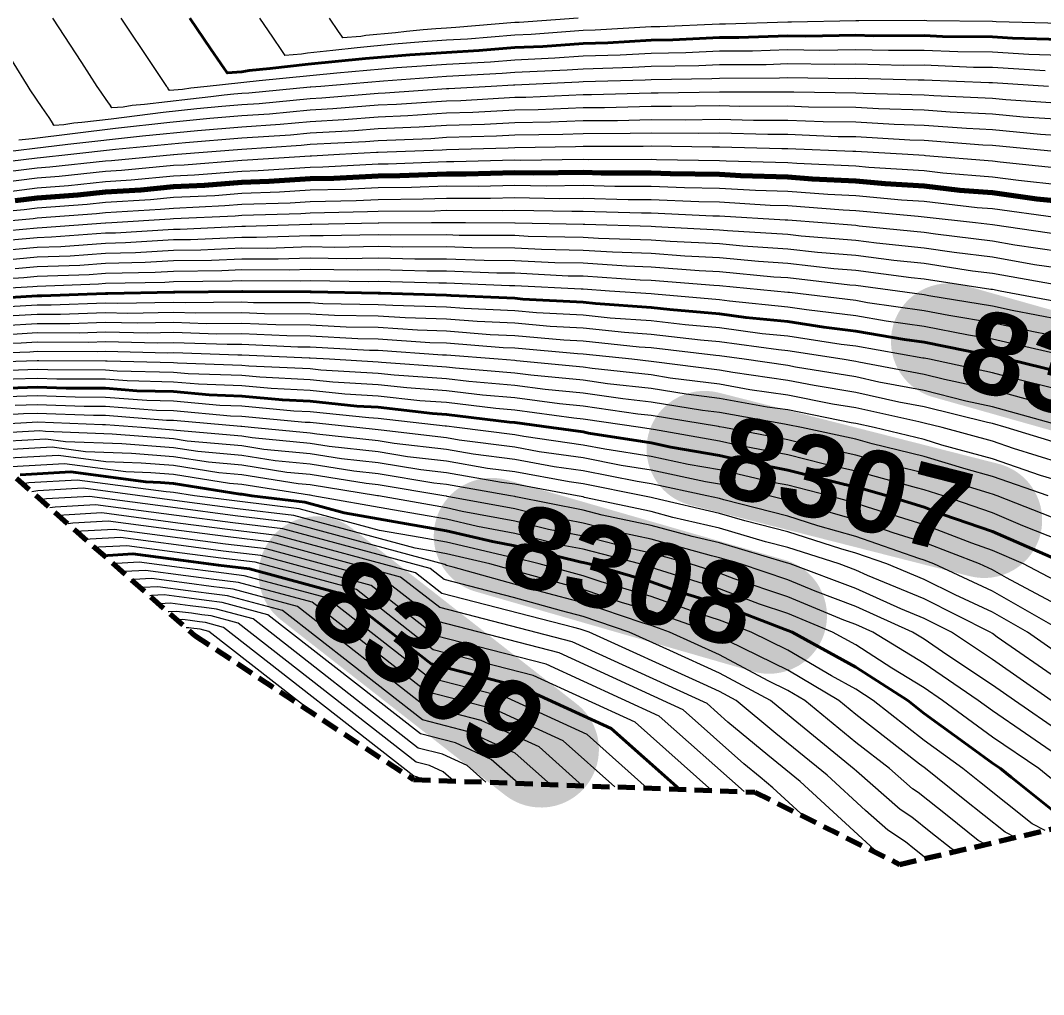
# Model space of a CAD drawing. Extents: x 2799052 to 2815686, y 1319509 to 1336143.
# Drawn here: x 2807418.65 to 2807433.64, y 1327785.33 to 1327799.61 of the extents above; entities that cross this region are included whole.
import ezdxf

# ---------------------------------------------------------------- set-up
doc = ezdxf.new("R2010")
doc.units = 0
doc.header["$LTSCALE"] = 0.5
doc.header["$MEASUREMENT"] = 0
doc.linetypes.add('DASHED', pattern=[0.75, 0.5, -0.25])
doc.layers.add('C-Road-Asph-Hach-Bdry', color=64, linetype='Continuous', lineweight=25, plot=False)
for name, color, linetype, lineweight in [('C-TOPO-BDRY', 5, 'DASHED', 70), ('C-Topo-Cont-10th', 8, 'Continuous', 13), ('C-TOPO-CONT-1FT', 7, 'Continuous', 40), ('C-TOPO-CONT-5FT', 6, 'Continuous', 70)]:
    doc.layers.add(name, color=color, linetype=linetype, lineweight=lineweight)
doc.layers.add('C-TOPO-CONT-TEXT-1FT', color=1, linetype='Continuous')
doc.layers.add('C-TOPO-USER', color=40, linetype='Continuous')
doc.styles.add('Swiss 721 BT', font='swissb.ttf', dxfattribs={"height": 2})

msp = doc.modelspace()

# ---------------------------------------------------------------- hatches: boundary and pattern name
at = {"true_color": 0x000000}
for points in [[(2807431.439, 1327795.138, 0.414214), (2807432.026, 1327794.089), (2807436.096, 1327792.94, 0.414214), (2807437.145, 1327793.527, 0.414214), (2807436.558, 1327794.576), (2807432.488, 1327795.725, 0.414214)], [(2807427.852, 1327793.54, 0.414214), (2807428.466, 1327792.506), (2807432.564, 1327791.464, 0.414214), (2807433.598, 1327792.078, 0.414214), (2807432.984, 1327793.111), (2807428.885, 1327794.154, 0.414214)], [(2807424.74, 1327792.29, 0.414214), (2807425.322, 1327791.238), (2807429.385, 1327790.067, 0.414214), (2807430.437, 1327790.649, 0.414214), (2807429.856, 1327791.701), (2807425.792, 1327792.872, 0.414214)], [(2807422.321, 1327792.016, 0.414214), (2807422.468, 1327790.823), (2807425.754, 1327788.254, 0.414214), (2807426.948, 1327788.4, 0.414214), (2807426.801, 1327789.593), (2807423.514, 1327792.162, 0.414214)]]:
    msp.add_hatch(color=18, dxfattribs=at).paths.add_polyline_path(points, flags=0)

# ---------------------------------------------------------------- linework, layer by layer
at = {"layer": 'C-Road-Asph-Hach-Bdry'}
msp.add_circle((2807368.688, 1327825.522), 8317.007, dxfattribs=at)
at = {"layer": 'C-TOPO-BDRY'}
for p, q in [((2807414.373, 1327796.619, 8305.199), (2807421.205, 1327790.595, 8305.199)), ((2807421.205, 1327790.595, 8305.199), (2807424.408, 1327788.485, 8305.199)), ((2807431.535, 1327787.239, 8305.199), (2807439.906, 1327789.194, 8305.199)), ((2807424.408, 1327788.485, 8305.199), (2807429.411, 1327788.301, 8305.199)), ((2807429.411, 1327788.301, 8305.199), (2807431.535, 1327787.239, 8305.199))]:
    msp.add_line(p, q, dxfattribs=at)
at = {"layer": 'C-Topo-Cont-10th'}
for points, elevation in [([(2807418.129, 1327799.644), (2807418.528, 1327799.011), (2807418.757, 1327798.644), (2807418.79, 1327798.591), (2807418.964, 1327798.333), (2807419.064, 1327798.186), (2807419.126, 1327798.094)], 8304.3), ([(2807419.12, 1327799.644), (2807419.546, 1327798.992), (2807419.772, 1327798.644), (2807419.795, 1327798.61), (2807419.936, 1327798.404), (2807419.968, 1327798.356)], 8304.2), ([(2807420.121, 1327799.644), (2807420.586, 1327798.952), (2807420.793, 1327798.644), (2807420.808, 1327798.622), (2807420.811, 1327798.618)], 8304.1), ([(2807422.152, 1327799.644), (2807422.342, 1327799.367), (2807422.476, 1327799.171), (2807422.506, 1327799.127), (2807422.525, 1327799.098)], 8303.9), ([(2807433.895, 1327799.564), (2807432.948, 1327799.591), (2807432.895, 1327799.594), (2807431.934, 1327799.605), (2807431.895, 1327799.607), (2807430.936, 1327799.603), (2807430.895, 1327799.604), (2807429.952, 1327799.586), (2807429.895, 1327799.587), (2807428.982, 1327799.557), (2807428.895, 1327799.557), (2807428.022, 1327799.517), (2807427.895, 1327799.514), (2807427.073, 1327799.466), (2807426.895, 1327799.461), (2807426.133, 1327799.406), (2807425.895, 1327799.396), (2807425.202, 1327799.337), (2807424.895, 1327799.32), (2807424.547, 1327799.296), (2807424.129, 1327799.261), (2807423.587, 1327799.208), (2807423.226, 1327799.167), (2807422.856, 1327799.132), (2807422.767, 1327799.117), (2807422.526, 1327799.098), (2807422.525, 1327799.098)], 8303.9), ([(2807423.174, 1327799.644), (2807423.308, 1327799.448), (2807423.354, 1327799.381), (2807423.371, 1327799.356)], 8303.8), ([(2807426.822, 1327799.644), (2807425.957, 1327799.581), (2807425.895, 1327799.579), (2807425.033, 1327799.506), (2807424.895, 1327799.498), (2807424.739, 1327799.487), (2807424.551, 1327799.472), (2807424.308, 1327799.448), (2807424.145, 1327799.429), (2807423.712, 1327799.389), (2807423.638, 1327799.377), (2807423.371, 1327799.355), (2807423.371, 1327799.356)], 8303.8), ([(2807433.895, 1327799.098), (2807433.427, 1327799.111), (2807432.895, 1327799.144), (2807432.389, 1327799.15), (2807431.895, 1327799.171), (2807431.37, 1327799.169), (2807430.895, 1327799.181), (2807430.367, 1327799.171), (2807429.895, 1327799.177), (2807429.379, 1327799.16), (2807428.895, 1327799.158), (2807428.403, 1327799.136), (2807427.895, 1327799.127), (2807427.438, 1327799.1), (2807426.895, 1327799.084), (2807426.484, 1327799.055), (2807425.895, 1327799.029), (2807425.539, 1327798.999), (2807424.895, 1327798.964), (2807424.164, 1327798.913), (2807423.285, 1327798.839), (2807422.147, 1327798.727), (2807421.387, 1327798.641), (2807421.145, 1327798.619), (2807421.025, 1327798.599), (2807420.834, 1327798.584), (2807420.834, 1327798.584), (2807420.811, 1327798.618)], 8304.1), ([(2807433.667, 1327798.872), (2807432.895, 1327798.919), (2807432.617, 1327798.922), (2807431.895, 1327798.953), (2807431.587, 1327798.952), (2807430.895, 1327798.97), (2807430.575, 1327798.964), (2807429.895, 1327798.972), (2807429.577, 1327798.961), (2807428.895, 1327798.959), (2807428.593, 1327798.945), (2807427.895, 1327798.934), (2807427.621, 1327798.918), (2807426.895, 1327798.896), (2807426.66, 1327798.879), (2807425.895, 1327798.846), (2807425.708, 1327798.83), (2807424.895, 1327798.786), (2807423.973, 1327798.721), (2807423.051, 1327798.644), (2807422.907, 1327798.632), (2807422.895, 1327798.631), (2807421.995, 1327798.544), (2807421.895, 1327798.537), (2807421.779, 1327798.528), (2807421.636, 1327798.514), (2807421.44, 1327798.492), (2807421.14, 1327798.455), (2807420.468, 1327798.379), (2807420.289, 1327798.362), (2807420.155, 1327798.34), (2807419.988, 1327798.327), (2807419.988, 1327798.327), (2807419.968, 1327798.356)], 8304.2), ([(2807433.715, 1327798.644), (2807432.895, 1327798.694), (2807432.844, 1327798.694), (2807431.895, 1327798.735), (2807431.804, 1327798.734), (2807430.895, 1327798.759), (2807430.782, 1327798.756), (2807429.895, 1327798.767), (2807429.776, 1327798.763), (2807428.895, 1327798.76), (2807428.784, 1327798.755), (2807427.895, 1327798.74), (2807427.804, 1327798.735), (2807426.895, 1327798.708), (2807426.835, 1327798.703), (2807425.895, 1327798.663), (2807425.877, 1327798.662), (2807425.551, 1327798.644), (2807424.93, 1327798.608), (2807424.895, 1327798.607), (2807423.994, 1327798.544), (2807423.895, 1327798.54), (2807423.067, 1327798.472), (2807422.895, 1327798.463), (2807422.148, 1327798.39), (2807421.895, 1327798.374), (2807421.601, 1327798.35), (2807421.237, 1327798.314), (2807420.742, 1327798.259), (2807419.98, 1327798.165), (2807419.548, 1327798.116), (2807419.434, 1327798.105), (2807419.284, 1327798.081), (2807419.143, 1327798.07), (2807419.143, 1327798.07), (2807419.126, 1327798.094)], 8304.3), ([(2807433.895, 1327798.394), (2807433.093, 1327798.446), (2807432.895, 1327798.465), (2807432.035, 1327798.504), (2807431.895, 1327798.515), (2807430.999, 1327798.54), (2807430.895, 1327798.546), (2807429.982, 1327798.557), (2807429.895, 1327798.56), (2807428.981, 1327798.558), (2807428.895, 1327798.56), (2807427.994, 1327798.544), (2807427.895, 1327798.546), (2807427.02, 1327798.519), (2807426.895, 1327798.519), (2807426.057, 1327798.481), (2807425.895, 1327798.479), (2807425.104, 1327798.434), (2807424.895, 1327798.429), (2807424.161, 1327798.377), (2807423.895, 1327798.367), (2807423.227, 1327798.312), (2807422.895, 1327798.294), (2807422.302, 1327798.237), (2807421.895, 1327798.211), (2807421.424, 1327798.172), (2807420.838, 1327798.115), (2807420.043, 1327798.026), (2807418.821, 1327797.875), (2807418.629, 1327797.853)], 8304.4), ([(2807433.895, 1327798.157), (2807433.346, 1327798.192), (2807432.895, 1327798.236), (2807432.275, 1327798.264), (2807431.895, 1327798.293), (2807431.227, 1327798.312), (2807430.895, 1327798.332), (2807430.199, 1327798.34), (2807429.895, 1327798.353), (2807429.188, 1327798.351), (2807428.895, 1327798.359), (2807428.192, 1327798.347), (2807427.895, 1327798.351), (2807427.209, 1327798.329), (2807426.895, 1327798.329), (2807426.239, 1327798.3), (2807425.895, 1327798.295), (2807425.278, 1327798.26), (2807424.895, 1327798.25), (2807424.328, 1327798.211), (2807423.895, 1327798.194), (2807423.387, 1327798.152), (2807422.895, 1327798.126), (2807422.455, 1327798.084), (2807421.895, 1327798.047), (2807421.246, 1327797.994), (2807420.439, 1327797.916), (2807419.345, 1327797.794), (2807418.134, 1327797.644)], 8304.5), ([(2807433.895, 1327797.919), (2807433.6, 1327797.938), (2807432.895, 1327798.007), (2807432.515, 1327798.024), (2807431.895, 1327798.072), (2807431.455, 1327798.084), (2807430.895, 1327798.117), (2807430.416, 1327798.123), (2807429.895, 1327798.145), (2807429.395, 1327798.144), (2807428.895, 1327798.158), (2807428.39, 1327798.149), (2807427.895, 1327798.155), (2807427.399, 1327798.14), (2807426.895, 1327798.14), (2807426.42, 1327798.119), (2807425.895, 1327798.111), (2807425.452, 1327798.086), (2807424.895, 1327798.072), (2807424.495, 1327798.044), (2807423.895, 1327798.02), (2807423.547, 1327797.992), (2807422.895, 1327797.958), (2807422.608, 1327797.93), (2807421.895, 1327797.884), (2807421.068, 1327797.816), (2807420.041, 1327797.716), (2807419.389, 1327797.644), (2807418.944, 1327797.595), (2807418.895, 1327797.591), (2807418.052, 1327797.487)], 8304.6), ([(2807433.854, 1327797.684), (2807432.895, 1327797.778), (2807432.755, 1327797.784), (2807431.895, 1327797.85), (2807431.682, 1327797.856), (2807430.895, 1327797.903), (2807430.633, 1327797.906), (2807429.895, 1327797.938), (2807429.602, 1327797.937), (2807428.895, 1327797.956), (2807428.588, 1327797.951), (2807427.895, 1327797.96), (2807427.588, 1327797.951), (2807426.895, 1327797.95), (2807426.601, 1327797.937), (2807425.895, 1327797.928), (2807425.626, 1327797.912), (2807424.895, 1327797.893), (2807424.662, 1327797.877), (2807423.895, 1327797.847), (2807423.707, 1327797.832), (2807422.895, 1327797.79), (2807422.762, 1327797.777), (2807421.895, 1327797.72), (2807420.953, 1327797.644), (2807420.899, 1327797.639), (2807420.895, 1327797.639), (2807419.986, 1327797.553), (2807419.895, 1327797.547), (2807419.08, 1327797.458), (2807418.895, 1327797.444), (2807418.183, 1327797.356)], 8304.7), ([(2807433.895, 1327797.44), (2807433.007, 1327797.532), (2807432.895, 1327797.547), (2807431.912, 1327797.627), (2807431.895, 1327797.629), (2807431.656, 1327797.644), (2807430.895, 1327797.689), (2807430.849, 1327797.689), (2807429.895, 1327797.73), (2807429.809, 1327797.73), (2807428.895, 1327797.755), (2807428.785, 1327797.753), (2807427.895, 1327797.765), (2807427.777, 1327797.761), (2807426.895, 1327797.761), (2807426.783, 1327797.756), (2807425.895, 1327797.744), (2807425.8, 1327797.738), (2807424.895, 1327797.715), (2807424.829, 1327797.71), (2807423.895, 1327797.674), (2807423.867, 1327797.672), (2807423.326, 1327797.644), (2807422.917, 1327797.622), (2807422.895, 1327797.622), (2807421.978, 1327797.561), (2807421.895, 1327797.558), (2807421.049, 1327797.49), (2807420.895, 1327797.483), (2807420.129, 1327797.41), (2807419.895, 1327797.396), (2807419.217, 1327797.322), (2807418.895, 1327797.298), (2807418.313, 1327797.225)], 8304.8), ([(2807433.895, 1327797.198), (2807433.277, 1327797.262), (2807432.895, 1327797.314), (2807432.166, 1327797.373), (2807431.895, 1327797.404), (2807431.084, 1327797.454), (2807430.895, 1327797.472), (2807430.028, 1327797.511), (2807429.895, 1327797.521), (2807428.991, 1327797.547), (2807428.895, 1327797.553), (2807427.973, 1327797.566), (2807427.895, 1327797.57), (2807426.97, 1327797.569), (2807426.895, 1327797.571), (2807425.98, 1327797.558), (2807425.895, 1327797.56), (2807425.003, 1327797.536), (2807424.895, 1327797.536), (2807424.037, 1327797.502), (2807423.895, 1327797.501), (2807423.081, 1327797.458), (2807422.895, 1327797.455), (2807422.135, 1327797.404), (2807421.895, 1327797.396), (2807421.199, 1327797.34), (2807420.895, 1327797.326), (2807420.272, 1327797.267), (2807419.895, 1327797.244), (2807419.354, 1327797.185), (2807418.895, 1327797.151), (2807418.444, 1327797.095)], 8304.9), ([(2807433.817, 1327796.721), (2807432.895, 1327796.847), (2807432.673, 1327796.865), (2807431.895, 1327796.954), (2807431.564, 1327796.975), (2807430.895, 1327797.038), (2807430.482, 1327797.057), (2807429.895, 1327797.102), (2807429.423, 1327797.115), (2807428.895, 1327797.148), (2807428.384, 1327797.155), (2807427.895, 1327797.177), (2807427.362, 1327797.177), (2807426.895, 1327797.191), (2807426.355, 1327797.183), (2807425.895, 1327797.192), (2807425.361, 1327797.177), (2807424.895, 1327797.18), (2807424.379, 1327797.159), (2807423.895, 1327797.156), (2807423.408, 1327797.13), (2807422.895, 1327797.12), (2807422.448, 1327797.091), (2807421.895, 1327797.073), (2807421.498, 1327797.041), (2807420.895, 1327797.013), (2807420.558, 1327796.981), (2807419.895, 1327796.941), (2807419.627, 1327796.912), (2807418.895, 1327796.857), (2807418.705, 1327796.834), (2807417.895, 1327796.76)], 8305.1), ([(2807433.895, 1327796.468), (2807432.932, 1327796.607), (2807432.895, 1327796.614), (2807432.647, 1327796.644), (2807431.895, 1327796.729), (2807431.804, 1327796.735), (2807430.895, 1327796.821), (2807430.709, 1327796.829), (2807429.895, 1327796.892), (2807429.639, 1327796.899), (2807428.895, 1327796.945), (2807428.59, 1327796.949), (2807427.895, 1327796.981), (2807427.558, 1327796.98), (2807426.895, 1327797.001), (2807426.543, 1327796.996), (2807425.895, 1327797.008), (2807425.541, 1327796.998), (2807424.895, 1327797.002), (2807424.551, 1327796.988), (2807423.895, 1327796.983), (2807423.572, 1327796.966), (2807422.895, 1327796.953), (2807422.605, 1327796.934), (2807421.895, 1327796.911), (2807421.647, 1327796.891), (2807420.895, 1327796.856), (2807420.701, 1327796.838), (2807419.895, 1327796.789), (2807419.764, 1327796.775), (2807418.895, 1327796.71), (2807418.836, 1327796.703), (2807418.185, 1327796.644)], 8305.2), ([(2807433.895, 1327796.22), (2807433.221, 1327796.318), (2807432.895, 1327796.376), (2807432.062, 1327796.477), (2807431.895, 1327796.502), (2807430.941, 1327796.597), (2807430.895, 1327796.604), (2807430.398, 1327796.644), (2807429.895, 1327796.682), (2807429.855, 1327796.683), (2807428.895, 1327796.742), (2807428.795, 1327796.743), (2807427.895, 1327796.784), (2807427.754, 1327796.784), (2807426.895, 1327796.811), (2807426.73, 1327796.809), (2807425.895, 1327796.823), (2807425.72, 1327796.819), (2807424.895, 1327796.823), (2807424.722, 1327796.816), (2807423.895, 1327796.811), (2807423.736, 1327796.803), (2807422.895, 1327796.786), (2807422.761, 1327796.777), (2807421.895, 1327796.749), (2807421.797, 1327796.742), (2807420.895, 1327796.7), (2807420.844, 1327796.695), (2807419.99, 1327796.644), (2807419.9, 1327796.638), (2807419.895, 1327796.638), (2807418.97, 1327796.569), (2807418.895, 1327796.566), (2807418.05, 1327796.489)], 8305.3), ([(2807433.895, 1327795.973), (2807433.51, 1327796.029), (2807432.895, 1327796.139), (2807432.332, 1327796.207), (2807431.895, 1327796.274), (2807431.195, 1327796.344), (2807430.895, 1327796.384), (2807430.09, 1327796.449), (2807429.895, 1327796.471), (2807429.012, 1327796.527), (2807428.895, 1327796.538), (2807427.956, 1327796.583), (2807427.895, 1327796.588), (2807426.919, 1327796.619), (2807426.895, 1327796.621), (2807425.899, 1327796.639), (2807425.895, 1327796.639), (2807425.173, 1327796.644), (2807424.895, 1327796.645), (2807424.894, 1327796.645), (2807424.672, 1327796.644), (2807423.9, 1327796.638), (2807423.895, 1327796.638), (2807422.919, 1327796.619), (2807422.895, 1327796.62), (2807421.95, 1327796.588), (2807421.895, 1327796.589), (2807420.992, 1327796.546), (2807420.895, 1327796.545), (2807420.045, 1327796.494), (2807419.895, 1327796.491), (2807419.107, 1327796.432), (2807418.895, 1327796.424), (2807418.18, 1327796.359)], 8305.4), ([(2807433.799, 1327795.739), (2807432.895, 1327795.901), (2807432.602, 1327795.937), (2807431.895, 1327796.046), (2807431.448, 1327796.09), (2807430.895, 1327796.164), (2807430.329, 1327796.21), (2807429.895, 1327796.259), (2807429.238, 1327796.301), (2807428.895, 1327796.334), (2807428.17, 1327796.368), (2807427.895, 1327796.391), (2807427.123, 1327796.415), (2807426.895, 1327796.43), (2807426.093, 1327796.445), (2807425.895, 1327796.456), (2807425.078, 1327796.46), (2807424.895, 1327796.468), (2807424.076, 1327796.462), (2807423.895, 1327796.467), (2807423.087, 1327796.451), (2807422.895, 1327796.455), (2807422.11, 1327796.429), (2807421.895, 1327796.43), (2807421.144, 1327796.394), (2807420.895, 1327796.392), (2807420.189, 1327796.349), (2807419.895, 1327796.343), (2807419.244, 1327796.294), (2807418.895, 1327796.281), (2807418.31, 1327796.228)], 8305.5), ([(2807433.895, 1327795.474), (2807433.009, 1327795.644), (2807432.895, 1327795.664), (2807432.872, 1327795.667), (2807431.895, 1327795.818), (2807431.702, 1327795.837), (2807430.895, 1327795.944), (2807430.568, 1327795.971), (2807429.895, 1327796.047), (2807429.464, 1327796.075), (2807428.895, 1327796.13), (2807428.385, 1327796.154), (2807427.895, 1327796.193), (2807427.327, 1327796.212), (2807426.895, 1327796.24), (2807426.287, 1327796.251), (2807425.895, 1327796.272), (2807425.263, 1327796.276), (2807424.895, 1327796.291), (2807424.252, 1327796.286), (2807423.895, 1327796.296), (2807423.255, 1327796.284), (2807422.895, 1327796.29), (2807422.269, 1327796.269), (2807421.895, 1327796.271), (2807421.296, 1327796.243), (2807420.895, 1327796.239), (2807420.334, 1327796.205), (2807419.895, 1327796.196), (2807419.381, 1327796.157), (2807418.895, 1327796.139), (2807418.441, 1327796.098)], 8305.6), ([(2807433.895, 1327795.221), (2807433.182, 1327795.357), (2807432.895, 1327795.422), (2807431.964, 1327795.575), (2807431.895, 1327795.588), (2807431.503, 1327795.644), (2807430.895, 1327795.724), (2807430.807, 1327795.731), (2807429.895, 1327795.835), (2807429.69, 1327795.848), (2807428.895, 1327795.925), (2807428.599, 1327795.939), (2807427.895, 1327795.996), (2807427.531, 1327796.008), (2807426.895, 1327796.05), (2807426.481, 1327796.057), (2807425.895, 1327796.088), (2807425.448, 1327796.091), (2807424.895, 1327796.113), (2807424.429, 1327796.11), (2807423.895, 1327796.125), (2807423.423, 1327796.116), (2807422.895, 1327796.125), (2807422.429, 1327796.11), (2807421.895, 1327796.112), (2807421.448, 1327796.091), (2807420.895, 1327796.086), (2807420.478, 1327796.06), (2807419.895, 1327796.048), (2807419.519, 1327796.02), (2807418.895, 1327795.997), (2807418.571, 1327795.967)], 8305.7), ([(2807433.895, 1327794.967), (2807433.495, 1327795.044), (2807432.895, 1327795.18), (2807432.254, 1327795.285), (2807431.895, 1327795.356), (2807431.066, 1327795.473), (2807430.895, 1327795.503), (2807429.919, 1327795.62), (2807429.895, 1327795.623), (2807429.696, 1327795.644), (2807428.895, 1327795.721), (2807428.814, 1327795.725), (2807427.895, 1327795.799), (2807427.734, 1327795.804), (2807426.895, 1327795.86), (2807426.675, 1327795.864), (2807425.895, 1327795.905), (2807425.632, 1327795.906), (2807424.895, 1327795.936), (2807424.605, 1327795.934), (2807423.895, 1327795.954), (2807423.59, 1327795.948), (2807422.895, 1327795.96), (2807422.589, 1327795.95), (2807421.895, 1327795.953), (2807421.6, 1327795.939), (2807420.895, 1327795.932), (2807420.623, 1327795.916), (2807419.895, 1327795.901), (2807419.656, 1327795.883), (2807418.895, 1327795.855), (2807418.702, 1327795.837), (2807417.895, 1327795.79)], 8305.8), ([(2807433.808, 1327794.73), (2807432.895, 1327794.937), (2807432.544, 1327794.995), (2807431.895, 1327795.124), (2807431.336, 1327795.202), (2807430.895, 1327795.28), (2807430.172, 1327795.366), (2807429.895, 1327795.409), (2807429.043, 1327795.496), (2807428.895, 1327795.516), (2807427.943, 1327795.596), (2807427.895, 1327795.602), (2807427.284, 1327795.644), (2807426.895, 1327795.669), (2807426.869, 1327795.67), (2807425.895, 1327795.721), (2807425.817, 1327795.721), (2807424.895, 1327795.759), (2807424.781, 1327795.758), (2807423.895, 1327795.783), (2807423.758, 1327795.781), (2807422.895, 1327795.795), (2807422.748, 1327795.79), (2807421.895, 1327795.794), (2807421.752, 1327795.787), (2807420.895, 1327795.779), (2807420.767, 1327795.771), (2807419.895, 1327795.753), (2807419.793, 1327795.746), (2807418.895, 1327795.712), (2807418.832, 1327795.707), (2807417.895, 1327795.651)], 8305.9), ([(2807433.895, 1327794.193), (2807433.168, 1327794.37), (2807432.895, 1327794.447), (2807431.974, 1327794.644), (2807431.895, 1327794.659), (2807431.877, 1327794.662), (2807430.895, 1327794.834), (2807430.679, 1327794.86), (2807429.895, 1327794.981), (2807429.519, 1327795.019), (2807428.895, 1327795.104), (2807428.392, 1327795.147), (2807427.895, 1327795.206), (2807427.291, 1327795.247), (2807426.895, 1327795.289), (2807426.213, 1327795.326), (2807425.895, 1327795.355), (2807425.153, 1327795.386), (2807424.895, 1327795.406), (2807424.109, 1327795.43), (2807423.895, 1327795.444), (2807423.081, 1327795.458), (2807422.895, 1327795.469), (2807422.066, 1327795.472), (2807421.895, 1327795.48), (2807421.066, 1327795.472), (2807420.895, 1327795.478), (2807420.077, 1327795.461), (2807419.895, 1327795.466), (2807419.102, 1327795.436), (2807418.895, 1327795.437), (2807418.145, 1327795.394)], 8306.1), ([(2807433.895, 1327793.931), (2807433.514, 1327794.024), (2807432.895, 1327794.198), (2807432.19, 1327794.348), (2807431.895, 1327794.422), (2807430.938, 1327794.601), (2807430.895, 1327794.611), (2807430.694, 1327794.644), (2807429.895, 1327794.767), (2807429.758, 1327794.781), (2807428.895, 1327794.899), (2807428.617, 1327794.922), (2807427.895, 1327795.008), (2807427.504, 1327795.035), (2807426.895, 1327795.098), (2807426.414, 1327795.125), (2807425.895, 1327795.172), (2807425.344, 1327795.195), (2807424.895, 1327795.231), (2807424.29, 1327795.249), (2807423.895, 1327795.275), (2807423.252, 1327795.286), (2807422.895, 1327795.307), (2807422.229, 1327795.31), (2807421.895, 1327795.325), (2807421.22, 1327795.319), (2807420.895, 1327795.33), (2807420.223, 1327795.316), (2807419.895, 1327795.324), (2807419.239, 1327795.3), (2807418.895, 1327795.301), (2807418.274, 1327795.265)], 8306.2), ([(2807433.861, 1327793.678), (2807432.895, 1327793.949), (2807432.507, 1327794.032), (2807431.895, 1327794.185), (2807431.23, 1327794.309), (2807430.895, 1327794.384), (2807430.01, 1327794.529), (2807429.895, 1327794.552), (2807429.256, 1327794.644), (2807428.895, 1327794.693), (2807428.841, 1327794.697), (2807427.895, 1327794.81), (2807427.716, 1327794.823), (2807426.895, 1327794.908), (2807426.615, 1327794.923), (2807425.895, 1327794.989), (2807425.534, 1327795.004), (2807424.895, 1327795.055), (2807424.471, 1327795.068), (2807423.895, 1327795.107), (2807423.424, 1327795.115), (2807422.895, 1327795.145), (2807422.391, 1327795.147), (2807421.895, 1327795.17), (2807421.373, 1327795.165), (2807420.895, 1327795.182), (2807420.368, 1327795.171), (2807419.895, 1327795.183), (2807419.375, 1327795.163), (2807418.895, 1327795.165), (2807418.402, 1327795.136)], 8306.3), ([(2807433.895, 1327793.397), (2807433.096, 1327793.644), (2807432.895, 1327793.7), (2807432.823, 1327793.715), (2807431.895, 1327793.947), (2807431.522, 1327794.017), (2807430.895, 1327794.157), (2807430.281, 1327794.257), (2807429.895, 1327794.335), (2807429.088, 1327794.451), (2807428.895, 1327794.486), (2807427.932, 1327794.606), (2807427.895, 1327794.612), (2807427.609, 1327794.644), (2807426.895, 1327794.718), (2807426.816, 1327794.722), (2807425.895, 1327794.806), (2807425.725, 1327794.813), (2807424.895, 1327794.879), (2807424.652, 1327794.887), (2807423.895, 1327794.938), (2807423.595, 1327794.943), (2807422.895, 1327794.983), (2807422.554, 1327794.985), (2807421.895, 1327795.015), (2807421.527, 1327795.012), (2807420.895, 1327795.034), (2807420.513, 1327795.026), (2807419.895, 1327795.041), (2807419.512, 1327795.027), (2807418.895, 1327795.029), (2807418.531, 1327795.008)], 8306.4), ([(2807433.895, 1327793.123), (2807433.201, 1327793.337), (2807432.895, 1327793.443), (2807432.159, 1327793.644), (2807431.895, 1327793.709), (2807431.814, 1327793.725), (2807430.895, 1327793.93), (2807430.553, 1327793.986), (2807429.895, 1327794.118), (2807429.341, 1327794.197), (2807428.895, 1327794.278), (2807428.17, 1327794.369), (2807427.895, 1327794.414), (2807427.031, 1327794.508), (2807426.895, 1327794.528), (2807425.918, 1327794.621), (2807425.895, 1327794.624), (2807425.653, 1327794.644), (2807424.895, 1327794.704), (2807424.833, 1327794.706), (2807423.895, 1327794.77), (2807423.767, 1327794.772), (2807422.895, 1327794.822), (2807422.716, 1327794.822), (2807421.895, 1327794.86), (2807421.681, 1327794.858), (2807420.895, 1327794.886), (2807420.658, 1327794.881), (2807419.895, 1327794.9), (2807419.648, 1327794.891), (2807418.895, 1327794.893), (2807418.66, 1327794.879), (2807417.895, 1327794.852)], 8306.5), ([(2807433.895, 1327792.85), (2807433.597, 1327792.942), (2807432.895, 1327793.184), (2807432.152, 1327793.387), (2807431.895, 1327793.466), (2807431.16, 1327793.644), (2807430.895, 1327793.703), (2807430.824, 1327793.714), (2807429.895, 1327793.901), (2807429.595, 1327793.944), (2807428.895, 1327794.07), (2807428.407, 1327794.132), (2807427.895, 1327794.215), (2807427.254, 1327794.285), (2807426.895, 1327794.338), (2807426.128, 1327794.411), (2807425.895, 1327794.442), (2807425.025, 1327794.513), (2807424.895, 1327794.53), (2807423.942, 1327794.596), (2807423.895, 1327794.602), (2807423.178, 1327794.644), (2807422.895, 1327794.66), (2807422.879, 1327794.66), (2807421.895, 1327794.705), (2807421.834, 1327794.704), (2807420.895, 1327794.737), (2807420.803, 1327794.735), (2807419.895, 1327794.758), (2807419.785, 1327794.754), (2807418.895, 1327794.756), (2807418.788, 1327794.75), (2807417.895, 1327794.719)], 8306.6), ([(2807433.71, 1327792.644), (2807432.895, 1327792.926), (2807432.508, 1327793.031), (2807431.895, 1327793.221), (2807431.134, 1327793.404), (2807430.895, 1327793.471), (2807430.096, 1327793.644), (2807429.895, 1327793.684), (2807429.848, 1327793.691), (2807428.895, 1327793.863), (2807428.644, 1327793.894), (2807427.895, 1327794.016), (2807427.477, 1327794.062), (2807426.895, 1327794.148), (2807426.338, 1327794.201), (2807425.895, 1327794.26), (2807425.223, 1327794.316), (2807424.895, 1327794.356), (2807424.129, 1327794.41), (2807423.895, 1327794.436), (2807423.053, 1327794.485), (2807422.895, 1327794.502), (2807421.995, 1327794.544), (2807421.895, 1327794.553), (2807420.952, 1327794.587), (2807420.895, 1327794.592), (2807419.923, 1327794.616), (2807419.895, 1327794.618), (2807418.918, 1327794.621), (2807418.895, 1327794.622), (2807417.949, 1327794.59)], 8306.7), ([(2807433.895, 1327792.276), (2807432.962, 1327792.644), (2807432.895, 1327792.667), (2807432.863, 1327792.675), (2807431.895, 1327792.975), (2807431.458, 1327793.081), (2807430.895, 1327793.238), (2807430.137, 1327793.402), (2807429.895, 1327793.463), (2807428.959, 1327793.644), (2807428.895, 1327793.655), (2807428.882, 1327793.657), (2807427.895, 1327793.818), (2807427.7, 1327793.839), (2807426.895, 1327793.958), (2807426.548, 1327793.991), (2807425.895, 1327794.079), (2807425.421, 1327794.118), (2807424.895, 1327794.183), (2807424.315, 1327794.223), (2807423.895, 1327794.271), (2807423.229, 1327794.31), (2807422.895, 1327794.344), (2807422.16, 1327794.379), (2807421.895, 1327794.404), (2807421.107, 1327794.432), (2807420.895, 1327794.451), (2807420.067, 1327794.471), (2807419.895, 1327794.485), (2807419.052, 1327794.487), (2807418.895, 1327794.493), (2807418.073, 1327794.465)], 8306.8), ([(2807433.895, 1327791.982), (2807433.338, 1327792.201), (2807432.895, 1327792.392), (2807432.173, 1327792.644), (2807431.895, 1327792.73), (2807431.782, 1327792.757), (2807430.895, 1327793.005), (2807430.434, 1327793.104), (2807429.895, 1327793.242), (2807429.154, 1327793.384), (2807428.895, 1327793.445), (2807427.927, 1327793.612), (2807427.895, 1327793.619), (2807427.735, 1327793.644), (2807426.895, 1327793.768), (2807426.758, 1327793.781), (2807425.895, 1327793.897), (2807425.619, 1327793.92), (2807424.895, 1327794.009), (2807424.502, 1327794.037), (2807423.895, 1327794.105), (2807423.405, 1327794.134), (2807422.895, 1327794.187), (2807422.325, 1327794.213), (2807421.895, 1327794.254), (2807421.262, 1327794.277), (2807420.895, 1327794.31), (2807420.212, 1327794.327), (2807419.895, 1327794.352), (2807419.185, 1327794.353), (2807418.895, 1327794.364), (2807418.198, 1327794.341)], 8306.9), ([(2807433.895, 1327791.355), (2807433.352, 1327791.644), (2807432.895, 1327791.841), (2807432.592, 1327791.946), (2807431.895, 1327792.216), (2807431.064, 1327792.475), (2807430.895, 1327792.534), (2807430.504, 1327792.644), (2807429.895, 1327792.798), (2807429.703, 1327792.835), (2807428.895, 1327793.023), (2807428.436, 1327793.103), (2807427.895, 1327793.218), (2807427.215, 1327793.324), (2807426.895, 1327793.387), (2807426.029, 1327793.51), (2807425.895, 1327793.534), (2807425.045, 1327793.644), (2807424.895, 1327793.662), (2807424.875, 1327793.663), (2807423.895, 1327793.774), (2807423.756, 1327793.783), (2807422.895, 1327793.872), (2807422.655, 1327793.883), (2807421.895, 1327793.955), (2807421.572, 1327793.967), (2807420.895, 1327794.028), (2807420.501, 1327794.038), (2807419.895, 1327794.085), (2807419.452, 1327794.086), (2807418.895, 1327794.106), (2807418.447, 1327794.091)], 8307.1), ([(2807433.895, 1327791.017), (2807433.1, 1327791.439), (2807432.895, 1327791.556), (2807432.705, 1327791.644), (2807431.895, 1327791.957), (2807431.44, 1327792.099), (2807430.895, 1327792.29), (2807429.997, 1327792.542), (2807429.895, 1327792.574), (2807429.622, 1327792.644), (2807428.895, 1327792.813), (2807428.691, 1327792.848), (2807427.895, 1327793.018), (2807427.452, 1327793.087), (2807426.895, 1327793.197), (2807426.251, 1327793.288), (2807425.895, 1327793.354), (2807425.08, 1327793.459), (2807424.895, 1327793.491), (2807423.935, 1327793.603), (2807423.895, 1327793.61), (2807423.579, 1327793.644), (2807422.895, 1327793.715), (2807422.821, 1327793.718), (2807421.895, 1327793.806), (2807421.727, 1327793.812), (2807420.895, 1327793.887), (2807420.646, 1327793.893), (2807419.895, 1327793.952), (2807419.586, 1327793.953), (2807418.895, 1327793.977), (2807418.572, 1327793.967)], 8307.2), ([(2807433.821, 1327790.717), (2807432.895, 1327791.246), (2807432.037, 1327791.644), (2807431.895, 1327791.699), (2807431.815, 1327791.723), (2807430.895, 1327792.046), (2807430.336, 1327792.203), (2807429.895, 1327792.345), (2807428.956, 1327792.583), (2807428.895, 1327792.601), (2807428.71, 1327792.644), (2807427.895, 1327792.818), (2807427.689, 1327792.85), (2807426.895, 1327793.007), (2807426.472, 1327793.067), (2807425.895, 1327793.173), (2807425.287, 1327793.252), (2807424.895, 1327793.32), (2807424.129, 1327793.41), (2807423.895, 1327793.449), (2807422.994, 1327793.544), (2807422.895, 1327793.56), (2807422.031, 1327793.644), (2807421.895, 1327793.657), (2807421.882, 1327793.657), (2807420.895, 1327793.746), (2807420.79, 1327793.748), (2807419.895, 1327793.818), (2807419.72, 1327793.819), (2807418.895, 1327793.849), (2807418.697, 1327793.842), (2807417.895, 1327793.794)], 8307.3), ([(2807433.895, 1327790.303), (2807433.408, 1327790.644), (2807432.895, 1327790.936), (2807432.35, 1327791.189), (2807431.895, 1327791.418), (2807431.348, 1327791.644), (2807430.895, 1327791.803), (2807430.674, 1327791.865), (2807429.895, 1327792.115), (2807429.264, 1327792.275), (2807428.895, 1327792.384), (2807427.932, 1327792.607), (2807427.895, 1327792.617), (2807427.769, 1327792.644), (2807426.895, 1327792.817), (2807426.693, 1327792.845), (2807425.895, 1327792.993), (2807425.494, 1327793.044), (2807424.895, 1327793.149), (2807424.323, 1327793.216), (2807423.895, 1327793.287), (2807423.175, 1327793.364), (2807422.895, 1327793.409), (2807422.048, 1327793.49), (2807421.895, 1327793.515), (2807420.938, 1327793.601), (2807420.895, 1327793.607), (2807420.425, 1327793.644), (2807419.895, 1327793.685), (2807419.853, 1327793.685), (2807418.895, 1327793.72), (2807418.821, 1327793.717), (2807417.895, 1327793.661)], 8307.4), ([(2807433.895, 1327789.924), (2807432.966, 1327790.573), (2807432.895, 1327790.622), (2807432.863, 1327790.644), (2807431.895, 1327791.132), (2807431.064, 1327791.475), (2807430.895, 1327791.551), (2807430.647, 1327791.644), (2807429.895, 1327791.885), (2807429.571, 1327791.967), (2807428.895, 1327792.168), (2807428.213, 1327792.325), (2807427.895, 1327792.413), (2807426.918, 1327792.62), (2807426.895, 1327792.626), (2807426.807, 1327792.644), (2807425.895, 1327792.813), (2807425.701, 1327792.837), (2807424.895, 1327792.978), (2807424.516, 1327793.022), (2807423.895, 1327793.126), (2807423.355, 1327793.183), (2807422.895, 1327793.257), (2807422.216, 1327793.322), (2807421.895, 1327793.373), (2807421.093, 1327793.445), (2807420.895, 1327793.477), (2807419.993, 1327793.546), (2807419.016, 1327793.583), (2807418.932, 1327793.594), (2807418.006, 1327793.541)], 8307.5), ([(2807433.754, 1327789.644), (2807432.895, 1327790.245), (2807432.296, 1327790.644), (2807431.895, 1327790.846), (2807431.551, 1327790.988), (2807430.895, 1327791.286), (2807429.932, 1327791.644), (2807429.895, 1327791.656), (2807429.879, 1327791.66), (2807428.895, 1327791.951), (2807428.495, 1327792.044), (2807427.895, 1327792.209), (2807427.177, 1327792.361), (2807426.895, 1327792.434), (2807425.91, 1327792.628), (2807425.895, 1327792.632), (2807425.832, 1327792.644), (2807424.895, 1327792.807), (2807424.71, 1327792.829), (2807423.895, 1327792.964), (2807423.536, 1327793.003), (2807422.895, 1327793.105), (2807422.384, 1327793.154), (2807421.895, 1327793.232), (2807421.249, 1327793.29), (2807420.895, 1327793.346), (2807420.134, 1327793.404), (2807419.311, 1327793.436), (2807419.023, 1327793.474), (2807418.134, 1327793.423)], 8307.6), ([(2807433.895, 1327789.175), (2807433.216, 1327789.644), (2807432.895, 1327789.868), (2807432.225, 1327790.314), (2807431.895, 1327790.54), (2807431.724, 1327790.644), (2807430.895, 1327791.021), (2807430.295, 1327791.243), (2807429.895, 1327791.41), (2807429.203, 1327791.644), (2807428.895, 1327791.735), (2807428.776, 1327791.762), (2807427.895, 1327792.005), (2807427.436, 1327792.103), (2807426.895, 1327792.243), (2807426.149, 1327792.389), (2807425.895, 1327792.452), (2807424.904, 1327792.634), (2807424.895, 1327792.636), (2807424.854, 1327792.644), (2807423.895, 1327792.803), (2807423.717, 1327792.822), (2807422.895, 1327792.953), (2807422.552, 1327792.986), (2807421.895, 1327793.091), (2807421.404, 1327793.135), (2807420.895, 1327793.215), (2807420.276, 1327793.263), (2807419.605, 1327793.288), (2807419.115, 1327793.354), (2807418.262, 1327793.305)], 8307.7), ([(2807433.895, 1327788.803), (2807433.38, 1327789.158), (2807432.895, 1327789.489), (2807432.685, 1327789.644), (2807431.895, 1327790.184), (2807431.141, 1327790.644), (2807430.895, 1327790.755), (2807430.717, 1327790.821), (2807429.895, 1327791.163), (2807429.11, 1327791.428), (2807428.895, 1327791.511), (2807428.467, 1327791.644), (2807427.895, 1327791.801), (2807427.695, 1327791.844), (2807426.895, 1327792.051), (2807426.388, 1327792.15), (2807425.895, 1327792.272), (2807425.125, 1327792.413), (2807424.895, 1327792.468), (2807423.898, 1327792.641), (2807423.883, 1327792.644), (2807422.895, 1327792.802), (2807422.72, 1327792.818), (2807421.895, 1327792.949), (2807421.559, 1327792.98), (2807420.895, 1327793.085), (2807420.417, 1327793.121), (2807419.9, 1327793.141), (2807419.206, 1327793.234), (2807418.391, 1327793.187)], 8307.8), ([(2807434.105, 1327788.213), (2807433.575, 1327788.644), (2807432.895, 1327789.107), (2807432.165, 1327789.644), (2807431.895, 1327789.828), (2807431.422, 1327790.116), (2807430.895, 1327790.456), (2807430.551, 1327790.644), (2807429.895, 1327790.916), (2807429.483, 1327791.055), (2807428.895, 1327791.281), (2807427.971, 1327791.568), (2807427.895, 1327791.595), (2807427.727, 1327791.644), (2807426.895, 1327791.859), (2807426.627, 1327791.911), (2807425.895, 1327792.091), (2807425.346, 1327792.192), (2807424.895, 1327792.299), (2807424.102, 1327792.437), (2807422.934, 1327792.644), (2807422.895, 1327792.65), (2807422.888, 1327792.651), (2807421.895, 1327792.808), (2807421.714, 1327792.824), (2807420.895, 1327792.954), (2807420.559, 1327792.98), (2807420.195, 1327792.993), (2807419.297, 1327793.113), (2807418.519, 1327793.069)], 8307.9), ([(2807433.665, 1327787.737), (2807433.476, 1327787.835), (2807432.707, 1327788.449), (2807432.463, 1327788.644), (2807431.895, 1327789.055), (2807431.149, 1327789.644), (2807430.895, 1327789.807), (2807430.535, 1327790.004), (2807429.895, 1327790.38), (2807429.36, 1327790.644), (2807428.895, 1327790.822), (2807428.637, 1327790.902), (2807427.895, 1327791.167), (2807427.159, 1327791.38), (2807426.895, 1327791.469), (2807426.251, 1327791.644), (2807425.895, 1327791.731), (2807425.788, 1327791.751), (2807424.895, 1327791.962), (2807424.51, 1327792.029), (2807423.913, 1327792.135), (2807422.737, 1327792.452), (2807421.866, 1327792.557), (2807421.203, 1327792.644), (2807420.895, 1327792.692), (2807420.842, 1327792.696), (2807420.785, 1327792.699), (2807419.479, 1327792.873), (2807418.775, 1327792.833), (2807418.682, 1327792.819)], 8308.1), ([(2807433.231, 1327787.635), (2807433.08, 1327787.714), (2807432.468, 1327788.203), (2807431.915, 1327788.644), (2807431.895, 1327788.658), (2807431.828, 1327788.711), (2807430.895, 1327789.439), (2807430.646, 1327789.644), (2807429.895, 1327790.085), (2807429.025, 1327790.513), (2807428.895, 1327790.583), (2807428.761, 1327790.644), (2807427.895, 1327790.954), (2807427.459, 1327791.079), (2807426.895, 1327791.27), (2807426.035, 1327791.503), (2807425.528, 1327791.644), (2807424.895, 1327791.794), (2807424.714, 1327791.825), (2807424.433, 1327791.875), (2807422.656, 1327792.354), (2807421.831, 1327792.453), (2807420.906, 1327792.574), (2807419.57, 1327792.753), (2807418.904, 1327792.715), (2807418.815, 1327792.702)], 8308.2), ([(2807432.797, 1327787.534), (2807432.685, 1327787.592), (2807432.229, 1327787.956), (2807431.805, 1327788.294), (2807431.722, 1327788.35), (2807431.387, 1327788.644), (2807430.895, 1327789.028), (2807430.144, 1327789.644), (2807429.895, 1327789.79), (2807429.607, 1327789.932), (2807428.895, 1327790.313), (2807428.164, 1327790.644), (2807427.895, 1327790.74), (2807427.76, 1327790.779), (2807426.895, 1327791.072), (2807426.308, 1327791.231), (2807424.993, 1327791.595), (2807424.892, 1327791.621), (2807424.871, 1327791.637), (2807422.575, 1327792.256), (2807421.796, 1327792.35), (2807420.922, 1327792.464), (2807419.661, 1327792.632), (2807419.032, 1327792.596), (2807418.949, 1327792.585)], 8308.3), ([(2807432.363, 1327787.433), (2807432.289, 1327787.471), (2807431.99, 1327787.71), (2807431.712, 1327787.931), (2807431.543, 1327788.046), (2807430.904, 1327788.605), (2807430.869, 1327788.637), (2807429.837, 1327789.482), (2807429.641, 1327789.644), (2807428.895, 1327790.044), (2807428.166, 1327790.373), (2807427.572, 1327790.644), (2807426.895, 1327790.873), (2807426.581, 1327790.958), (2807425.876, 1327791.153), (2807424.86, 1327791.415), (2807424.655, 1327791.575), (2807422.494, 1327792.158), (2807421.761, 1327792.246), (2807420.939, 1327792.354), (2807419.752, 1327792.512), (2807419.16, 1327792.478), (2807419.082, 1327792.467)], 8308.4), ([(2807431.929, 1327787.331), (2807431.894, 1327787.349), (2807431.752, 1327787.463), (2807431.619, 1327787.569), (2807431.363, 1327787.742), (2807431.035, 1327788.03), (2807430.472, 1327788.546), (2807429.721, 1327789.16), (2807429.138, 1327789.644), (2807428.895, 1327789.774), (2807428.658, 1327789.881), (2807426.985, 1327790.644), (2807426.895, 1327790.674), (2807426.853, 1327790.686), (2807426.759, 1327790.712), (2807424.828, 1327791.209), (2807424.438, 1327791.514), (2807422.413, 1327792.06), (2807421.726, 1327792.143), (2807420.956, 1327792.243), (2807419.843, 1327792.392), (2807419.288, 1327792.36), (2807419.215, 1327792.35)], 8308.5), ([(2807431.316, 1327787.348), (2807431.184, 1327787.438), (2807431.165, 1327787.454), (2807430.075, 1327788.454), (2807429.605, 1327788.839), (2807429.017, 1327789.326), (2807428.713, 1327789.597), (2807426.734, 1327790.504), (2807424.796, 1327791.004), (2807424.222, 1327791.452), (2807422.333, 1327791.962), (2807421.692, 1327792.039), (2807420.972, 1327792.133), (2807419.935, 1327792.272), (2807419.417, 1327792.242), (2807419.348, 1327792.232)], 8308.6), ([(2807430.146, 1327787.934), (2807429.678, 1327788.363), (2807429.489, 1327788.517), (2807429.253, 1327788.713), (2807428.361, 1327789.506), (2807426.544, 1327790.339), (2807424.765, 1327790.798), (2807424.006, 1327791.391), (2807422.252, 1327791.864), (2807421.657, 1327791.935), (2807420.989, 1327792.023), (2807420.026, 1327792.151), (2807419.545, 1327792.124), (2807419.481, 1327792.115)], 8308.7), ([(2807429.256, 1327788.307), (2807428.009, 1327789.415), (2807426.354, 1327790.174), (2807424.733, 1327790.592), (2807423.79, 1327791.329), (2807422.171, 1327791.766), (2807421.622, 1327791.832), (2807421.006, 1327791.913), (2807420.117, 1327792.031), (2807419.673, 1327792.006), (2807419.614, 1327791.997)], 8308.8), ([(2807428.783, 1327788.324), (2807427.658, 1327789.324), (2807426.164, 1327790.009), (2807424.701, 1327790.386), (2807423.573, 1327791.268), (2807422.09, 1327791.668), (2807421.587, 1327791.728), (2807421.022, 1327791.802), (2807420.208, 1327791.911), (2807419.801, 1327791.888), (2807419.748, 1327791.88)], 8308.9), ([(2807427.836, 1327788.359), (2807426.954, 1327789.143), (2807425.784, 1327789.679), (2807424.638, 1327789.975), (2807423.141, 1327791.145), (2807421.928, 1327791.471), (2807421.517, 1327791.521), (2807421.056, 1327791.582), (2807420.39, 1327791.67), (2807420.058, 1327791.651), (2807420.014, 1327791.645)], 8309.1), ([(2807427.362, 1327788.376), (2807426.603, 1327789.052), (2807425.594, 1327789.514), (2807424.606, 1327789.769), (2807422.924, 1327791.083), (2807421.848, 1327791.373), (2807421.482, 1327791.418), (2807421.073, 1327791.471), (2807420.481, 1327791.55), (2807420.186, 1327791.533), (2807420.147, 1327791.528)], 8309.2), ([(2807426.889, 1327788.394), (2807426.251, 1327788.961), (2807425.404, 1327789.349), (2807424.574, 1327789.563), (2807422.708, 1327791.022), (2807421.767, 1327791.275), (2807421.447, 1327791.314), (2807421.089, 1327791.361), (2807420.572, 1327791.43), (2807420.314, 1327791.415), (2807420.28, 1327791.41)], 8309.3), ([(2807426.416, 1327788.411), (2807425.899, 1327788.87), (2807425.214, 1327789.184), (2807424.543, 1327789.358), (2807422.492, 1327790.96), (2807421.686, 1327791.177), (2807421.413, 1327791.21), (2807421.106, 1327791.251), (2807420.663, 1327791.31), (2807420.443, 1327791.297), (2807420.413, 1327791.293)], 8309.4), ([(2807425.942, 1327788.429), (2807425.548, 1327788.779), (2807425.024, 1327789.02), (2807424.511, 1327789.152), (2807422.275, 1327790.899), (2807421.605, 1327791.079), (2807421.378, 1327791.107), (2807421.123, 1327791.14), (2807420.755, 1327791.189), (2807420.571, 1327791.179), (2807420.547, 1327791.175)], 8309.5), ([(2807425.469, 1327788.446), (2807425.196, 1327788.689), (2807424.834, 1327788.855), (2807424.479, 1327788.946), (2807422.059, 1327790.837), (2807421.524, 1327790.981), (2807421.343, 1327791.003), (2807421.139, 1327791.03), (2807420.846, 1327791.069), (2807420.699, 1327791.061), (2807420.68, 1327791.058)], 8309.6), ([(2807424.995, 1327788.464), (2807424.844, 1327788.598), (2807424.644, 1327788.69), (2807424.448, 1327788.74), (2807421.843, 1327790.776), (2807421.443, 1327790.883), (2807421.308, 1327790.9), (2807421.156, 1327790.92), (2807420.937, 1327790.949), (2807420.827, 1327790.943), (2807420.813, 1327790.941)], 8309.7), ([(2807424.522, 1327788.481), (2807424.492, 1327788.507), (2807424.454, 1327788.525), (2807424.416, 1327788.534), (2807421.626, 1327790.714), (2807421.363, 1327790.785), (2807421.273, 1327790.796), (2807421.173, 1327790.809), (2807421.028, 1327790.829), (2807420.956, 1327790.825), (2807420.946, 1327790.823)], 8309.8), ([(2807422.982, 1327789.425), (2807421.41, 1327790.653), (2807421.282, 1327790.687), (2807421.238, 1327790.693), (2807421.189, 1327790.699), (2807421.119, 1327790.708), (2807421.084, 1327790.706), (2807421.079, 1327790.706)], 8309.9)]:
    msp.add_lwpolyline(points, dxfattribs=dict(at, elevation=elevation))
at = {"layer": 'C-TOPO-CONT-1FT'}
for points, elevation in [([(2807421.133, 1327799.644), (2807421.441, 1327799.19), (2807421.58, 1327798.986), (2807421.644, 1327798.893), (2807421.658, 1327798.873), (2807421.68, 1327798.841)], 8304), ([(2807433.895, 1327799.331), (2807433.188, 1327799.351), (2807432.895, 1327799.369), (2807432.161, 1327799.377), (2807431.895, 1327799.389), (2807431.153, 1327799.386), (2807430.895, 1327799.393), (2807430.16, 1327799.379), (2807429.895, 1327799.382), (2807429.18, 1327799.358), (2807428.895, 1327799.358), (2807428.212, 1327799.326), (2807427.895, 1327799.321), (2807427.256, 1327799.283), (2807426.895, 1327799.272), (2807426.308, 1327799.23), (2807425.895, 1327799.212), (2807425.37, 1327799.168), (2807424.895, 1327799.142), (2807424.356, 1327799.104), (2807423.707, 1327799.05), (2807422.867, 1327798.968), (2807422.306, 1327798.904), (2807422.001, 1327798.875), (2807421.896, 1327798.858), (2807421.68, 1327798.841), (2807421.68, 1327798.841)], 8304), ([(2807433.895, 1327794.454), (2807433.121, 1327794.644), (2807432.895, 1327794.695), (2807432.834, 1327794.705), (2807431.895, 1327794.892), (2807431.606, 1327794.932), (2807430.895, 1327795.057), (2807430.425, 1327795.113), (2807429.895, 1327795.195), (2807429.281, 1327795.257), (2807428.895, 1327795.31), (2807428.167, 1327795.371), (2807427.895, 1327795.404), (2807427.079, 1327795.46), (2807426.895, 1327795.479), (2807426.011, 1327795.527), (2807425.895, 1327795.538), (2807424.962, 1327795.577), (2807424.895, 1327795.582), (2807423.928, 1327795.611), (2807423.895, 1327795.613), (2807422.909, 1327795.63), (2807422.895, 1327795.63), (2807421.904, 1327795.635), (2807421.895, 1327795.635), (2807420.913, 1327795.626), (2807420.895, 1327795.627), (2807419.932, 1327795.606), (2807419.895, 1327795.607), (2807418.966, 1327795.573), (2807418.895, 1327795.573), (2807418.016, 1327795.522)], 8306), ([(2807433.824, 1327791.715), (2807432.895, 1327792.117), (2807432.17, 1327792.369), (2807431.895, 1327792.475), (2807431.354, 1327792.644), (2807430.895, 1327792.772), (2807430.731, 1327792.807), (2807429.895, 1327793.02), (2807429.429, 1327793.11), (2807428.895, 1327793.234), (2807428.181, 1327793.357), (2807427.895, 1327793.418), (2807426.977, 1327793.561), (2807426.895, 1327793.578), (2807426.427, 1327793.644), (2807425.895, 1327793.715), (2807425.817, 1327793.722), (2807424.895, 1327793.836), (2807424.689, 1327793.85), (2807423.895, 1327793.94), (2807423.58, 1327793.958), (2807422.895, 1327794.03), (2807422.49, 1327794.048), (2807421.895, 1327794.105), (2807421.417, 1327794.122), (2807420.895, 1327794.169), (2807420.357, 1327794.182), (2807419.895, 1327794.218), (2807419.319, 1327794.22), (2807418.895, 1327794.235), (2807418.323, 1327794.216)], 8307), ([(2807433.871, 1327787.957), (2807433.167, 1327788.519), (2807433.013, 1327788.644), (2807432.895, 1327788.724), (2807432.59, 1327788.949), (2807431.895, 1327789.453), (2807431.653, 1327789.644), (2807430.895, 1327790.131), (2807429.958, 1327790.644), (2807429.895, 1327790.67), (2807429.856, 1327790.683), (2807428.895, 1327791.052), (2807428.304, 1327791.235), (2807427.895, 1327791.381), (2807426.985, 1327791.644), (2807426.895, 1327791.667), (2807426.866, 1327791.672), (2807425.895, 1327791.911), (2807425.567, 1327791.972), (2807424.895, 1327792.131), (2807424.306, 1327792.233), (2807423.393, 1327792.394), (2807422.818, 1327792.55), (2807422.041, 1327792.644), (2807421.895, 1327792.667), (2807421.87, 1327792.669), (2807420.895, 1327792.823), (2807420.701, 1327792.838), (2807420.49, 1327792.846), (2807419.388, 1327792.993), (2807418.647, 1327792.951)], 8308), ([(2807428.309, 1327788.342), (2807427.306, 1327789.233), (2807425.974, 1327789.844), (2807424.67, 1327790.181), (2807423.357, 1327791.206), (2807422.009, 1327791.57), (2807421.552, 1327791.625), (2807421.039, 1327791.692), (2807420.299, 1327791.791), (2807419.93, 1327791.77), (2807419.881, 1327791.763)], 8309)]:
    msp.add_lwpolyline(points, dxfattribs=dict(at, elevation=elevation))
at = {"layer": 'C-TOPO-CONT-5FT', "elevation": 8305}
msp.add_lwpolyline([(2807433.895, 1327796.956), (2807433.547, 1327796.992), (2807432.895, 1327797.081), (2807432.419, 1327797.119), (2807431.895, 1327797.179), (2807431.324, 1327797.215), (2807430.895, 1327797.255), (2807430.255, 1327797.284), (2807429.895, 1327797.312), (2807429.207, 1327797.331), (2807428.895, 1327797.35), (2807428.178, 1327797.36), (2807427.895, 1327797.373), (2807427.166, 1327797.373), (2807426.895, 1327797.381), (2807426.168, 1327797.371), (2807425.895, 1327797.376), (2807425.182, 1327797.356), (2807424.895, 1327797.358), (2807424.208, 1327797.331), (2807423.895, 1327797.329), (2807423.244, 1327797.294), (2807422.895, 1327797.287), (2807422.291, 1327797.247), (2807421.895, 1327797.235), (2807421.348, 1327797.19), (2807420.895, 1327797.169), (2807420.415, 1327797.124), (2807419.895, 1327797.093), (2807419.49, 1327797.048), (2807418.895, 1327797.004), (2807418.575, 1327796.964)], dxfattribs=at)
at = {"layer": 'C-TOPO-USER'}
for points, elevation in [([(2807421.133, 1327799.644), (2807421.441, 1327799.19), (2807421.58, 1327798.986), (2807421.644, 1327798.893), (2807421.658, 1327798.873), (2807421.68, 1327798.841)], 8304), ([(2807433.895, 1327799.331), (2807433.188, 1327799.351), (2807432.895, 1327799.369), (2807432.161, 1327799.377), (2807431.895, 1327799.389), (2807431.153, 1327799.386), (2807430.895, 1327799.393), (2807430.16, 1327799.379), (2807429.895, 1327799.382), (2807429.18, 1327799.358), (2807428.895, 1327799.358), (2807428.212, 1327799.326), (2807427.895, 1327799.321), (2807427.256, 1327799.283), (2807426.895, 1327799.272), (2807426.308, 1327799.23), (2807425.895, 1327799.212), (2807425.37, 1327799.168), (2807424.895, 1327799.142), (2807424.356, 1327799.104), (2807423.707, 1327799.05), (2807422.867, 1327798.968), (2807422.306, 1327798.904), (2807422.001, 1327798.875), (2807421.896, 1327798.858), (2807421.68, 1327798.841), (2807421.68, 1327798.841)], 8304), ([(2807433.895, 1327796.956), (2807433.547, 1327796.992), (2807432.895, 1327797.081), (2807432.419, 1327797.119), (2807431.895, 1327797.179), (2807431.324, 1327797.215), (2807430.895, 1327797.255), (2807430.255, 1327797.284), (2807429.895, 1327797.312), (2807429.207, 1327797.331), (2807428.895, 1327797.35), (2807428.178, 1327797.36), (2807427.895, 1327797.373), (2807427.166, 1327797.373), (2807426.895, 1327797.381), (2807426.168, 1327797.371), (2807425.895, 1327797.376), (2807425.182, 1327797.356), (2807424.895, 1327797.358), (2807424.208, 1327797.331), (2807423.895, 1327797.329), (2807423.244, 1327797.294), (2807422.895, 1327797.287), (2807422.291, 1327797.247), (2807421.895, 1327797.235), (2807421.348, 1327797.19), (2807420.895, 1327797.169), (2807420.415, 1327797.124), (2807419.895, 1327797.093), (2807419.49, 1327797.048), (2807418.895, 1327797.004), (2807418.575, 1327796.964)], 8305), ([(2807433.895, 1327794.454), (2807433.121, 1327794.644), (2807432.895, 1327794.695), (2807432.834, 1327794.705), (2807431.895, 1327794.892), (2807431.606, 1327794.932), (2807430.895, 1327795.057), (2807430.425, 1327795.113), (2807429.895, 1327795.195), (2807429.281, 1327795.257), (2807428.895, 1327795.31), (2807428.167, 1327795.371), (2807427.895, 1327795.404), (2807427.079, 1327795.46), (2807426.895, 1327795.479), (2807426.011, 1327795.527), (2807425.895, 1327795.538), (2807424.962, 1327795.577), (2807424.895, 1327795.582), (2807423.928, 1327795.611), (2807423.895, 1327795.613), (2807422.909, 1327795.63), (2807422.895, 1327795.63), (2807421.904, 1327795.635), (2807421.895, 1327795.635), (2807420.913, 1327795.626), (2807420.895, 1327795.627), (2807419.932, 1327795.606), (2807419.895, 1327795.607), (2807418.966, 1327795.573), (2807418.895, 1327795.573), (2807418.016, 1327795.522)], 8306), ([(2807433.824, 1327791.715), (2807432.895, 1327792.117), (2807432.17, 1327792.369), (2807431.895, 1327792.475), (2807431.354, 1327792.644), (2807430.895, 1327792.772), (2807430.731, 1327792.807), (2807429.895, 1327793.02), (2807429.429, 1327793.11), (2807428.895, 1327793.234), (2807428.181, 1327793.357), (2807427.895, 1327793.418), (2807426.977, 1327793.561), (2807426.895, 1327793.578), (2807426.427, 1327793.644), (2807425.895, 1327793.715), (2807425.817, 1327793.722), (2807424.895, 1327793.836), (2807424.689, 1327793.85), (2807423.895, 1327793.94), (2807423.58, 1327793.958), (2807422.895, 1327794.03), (2807422.49, 1327794.048), (2807421.895, 1327794.105), (2807421.417, 1327794.122), (2807420.895, 1327794.169), (2807420.357, 1327794.182), (2807419.895, 1327794.218), (2807419.319, 1327794.22), (2807418.895, 1327794.235), (2807418.323, 1327794.216)], 8307), ([(2807433.871, 1327787.957), (2807433.167, 1327788.519), (2807433.013, 1327788.644), (2807432.895, 1327788.724), (2807432.59, 1327788.949), (2807431.895, 1327789.453), (2807431.653, 1327789.644), (2807430.895, 1327790.131), (2807429.958, 1327790.644), (2807429.895, 1327790.67), (2807429.856, 1327790.683), (2807428.895, 1327791.052), (2807428.304, 1327791.235), (2807427.895, 1327791.381), (2807426.985, 1327791.644), (2807426.895, 1327791.667), (2807426.866, 1327791.672), (2807425.895, 1327791.911), (2807425.567, 1327791.972), (2807424.895, 1327792.131), (2807424.306, 1327792.233), (2807423.393, 1327792.394), (2807422.818, 1327792.55), (2807422.041, 1327792.644), (2807421.895, 1327792.667), (2807421.87, 1327792.669), (2807420.895, 1327792.823), (2807420.701, 1327792.838), (2807420.49, 1327792.846), (2807419.388, 1327792.993), (2807418.647, 1327792.951)], 8308), ([(2807428.309, 1327788.342), (2807427.306, 1327789.233), (2807425.974, 1327789.844), (2807424.67, 1327790.181), (2807423.357, 1327791.206), (2807422.009, 1327791.57), (2807421.552, 1327791.625), (2807421.039, 1327791.692), (2807420.299, 1327791.791), (2807419.93, 1327791.77), (2807419.881, 1327791.763)], 8309)]:
    msp.add_lwpolyline(points, dxfattribs=dict(at, elevation=elevation))

# ---------------------------------------------------------------- texts
at = {"layer": 'C-TOPO-CONT-TEXT-1FT', "char_height": 1.2, "attachment_point": 5, "style": 'Swiss 721 BT'}
for s, insert, rotation in [('8306', (2807434.292, 1327794.332), 344.2318), ('8307', (2807430.725, 1327792.809), 345.7262), ('8308', (2807427.589, 1327791.47), 343.9261), ('8309', (2807424.634, 1327790.208), 321.9939)]:
    msp.add_mtext(s, dxfattribs=dict(at, insert=insert, rotation=rotation))

doc.saveas('drawing.dxf')
